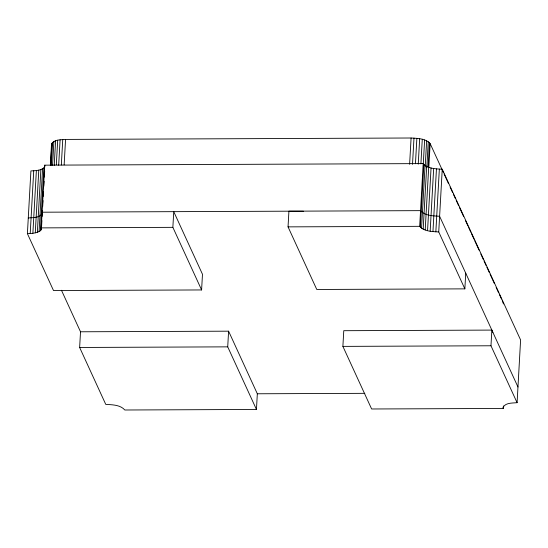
<?xml version="1.0" encoding="UTF-8"?>
<svg xmlns="http://www.w3.org/2000/svg" width="548" height="548" viewBox="0 0 548 548"><rect width="100%" height="100%" fill="white"/><g stroke="black" fill="none" stroke-linecap="round" stroke-linejoin="round"><path stroke-width="0.82" d="M201.602 289.947L172.867 227.345L173.743 211.665L202.479 274.267L201.602 289.947L53.519 290.556L27.4 233.647L30.907 170.921C35.552 170.613 41.23 170.777 44.648 167.113M27.4 233.647L30.215 233.551L33.723 170.825M30.215 233.551L32.873 233.277L36.374 170.551M32.873 233.277L35.278 232.852L38.785 170.127M35.278 232.852L37.367 232.27L40.874 169.544M37.367 232.27L39.072 231.564L42.58 168.832M39.072 231.564L40.346 230.742L43.847 168.017M40.346 230.742L41.141 229.838L44.751 165.16L423.179 163.599C427.741 168.859 435.79 168.811 442.243 169.222L520.6 339.959L517.093 402.684C512.469 403.157 505.393 402.554 503.05 407.452L503.249 408.445L371.626 408.986L342.89 346.384L343.767 330.704L491.851 330.088L492.823 332.465M41.586 226.399L41.908 220.625M42.134 216.494L42.463 210.672M42.696 206.473L43.025 200.595M43.258 196.396L43.545 191.355M43.826 186.313L44.107 181.272M44.34 177.073L44.669 171.188M50.341 165.38L51.519 144.193C53.868 139.288 60.938 139.898 65.568 139.418L411.089 138C417.535 138.411 425.591 138.356 430.153 143.617L443.353 172.38M50.587 165.523L51.827 143.227M51.348 165.215L52.622 142.322M52.567 165.243L53.896 141.507M54.225 165.38L55.601 140.795M56.314 164.797L57.691 140.22M58.677 165.215L60.095 139.788M61.328 164.948L62.753 139.521M64.143 164.852L65.568 139.418M80.515 331.787L228.598 331.177L257.327 393.779L256.45 409.459L124.821 410C120.259 404.739 112.21 404.794 105.757 404.383L79.638 347.466L80.515 331.787L61.458 290.255M256.45 409.459L227.721 346.857L228.598 331.177M465.732 273.178L464.855 288.865L316.771 289.474L288.043 226.872L288.919 211.186L303.434 211.24M409.616 164.277L411.089 138M412.514 164.352L413.987 138.069M415.453 163.749L416.87 138.315M418.24 164.153L419.665 138.726M420.898 163.866L422.275 139.288M464.855 288.865L438.736 231.948C432.29 231.537 424.234 231.592 419.672 226.324L423.179 163.599M423.296 163.715L424.625 139.98M420.371 227.317L423.878 164.585M421.556 228.269L425.063 165.544M425.221 166.215L426.645 140.781M423.179 229.167L426.687 166.434M426.844 167.106L428.269 141.679M428.077 167.215L429.447 142.631M425.2 229.968L428.707 167.243M428.824 167.352L430.153 143.617M427.55 230.66L431.057 167.935M430.159 231.222L433.667 168.496M432.947 231.633L436.455 168.907M435.838 231.873L439.345 169.147M438.736 231.948L442.243 169.222M517.093 402.684L490.974 345.774L491.851 330.088M503.249 408.445L503.393 405.965M41.141 229.838L41.244 227.886L172.867 227.345M28.277 217.967C32.901 217.488 39.977 218.097 42.319 213.193L42.121 212.206L420.549 210.644C425.111 215.905 433.167 215.85 439.612 216.268L517.97 387.004M288.043 226.872L419.672 226.324M79.638 347.466L227.721 346.857M342.89 346.384L490.974 345.774M257.327 393.779L364.824 393.334M444.065 173.935L448.346 183.265M450.134 187.149L452.627 192.595M453.34 194.143L455.484 198.808M456.196 200.363L458.697 205.808M459.409 207.363L463.69 216.686M465.471 220.577L467.971 226.016M468.684 227.571L470.821 232.236M471.54 233.791L474.034 239.229M474.746 240.784L479.027 250.114M480.815 253.998L483.309 259.444M484.021 260.999L486.165 265.657M486.877 267.212L489.378 272.657M490.09 274.212L494.371 283.535M496.152 287.426L498.653 292.865M499.365 294.42L501.502 299.085M502.215 300.64L503.489 303.962M51.519 144.193L51.724 145.179M44.751 165.16L44.95 166.154"/></g></svg>
